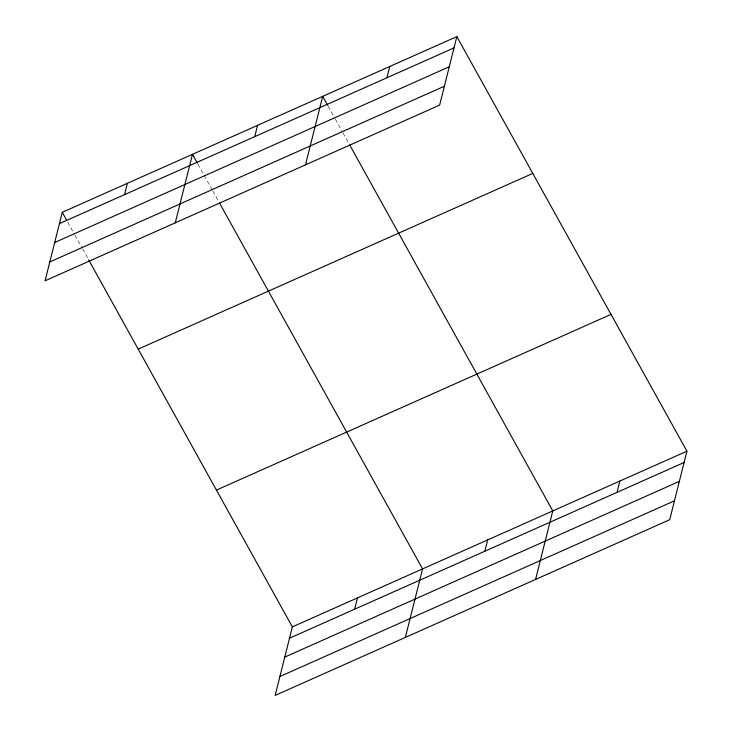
<?xml version="1.0" encoding="UTF-8"?>
<svg xmlns="http://www.w3.org/2000/svg" width="732" height="732" viewBox="0 0 732 732"><rect width="100%" height="100%" fill="white"/><g stroke="black" fill="none" stroke-linecap="round" stroke-linejoin="round"><path stroke-width="0.55" stroke-dasharray="3.66 2.75" d="M328.192 106.259L334.789 118.154M335.348 119.142L342.494 132.035M343.043 133.023L349.1 143.93M197.979 164.243L212.289 190.018M212.838 191.006L218.886 201.913M67.774 222.226L74.371 234.121M74.929 235.109L82.076 248.002M82.624 248.99L87.584 257.911"/><path stroke-width="1.1" d="M62.275 212.307L45.064 280.813L439.639 105.106L456.841 36.6L62.275 212.307L66.676 220.24M124.531 194.63L127.377 183.32M175.268 222.83L192.479 154.324L197.43 163.245M254.745 136.646L257.582 125.337M305.482 164.846L322.693 96.34L327.643 105.262M386.926 77.775L389.763 66.475M88.682 259.897L292.361 626.894L275.159 695.4L669.725 519.693L686.936 451.187L456.841 36.6M354.627 609.216L357.472 597.907M405.363 637.416L422.574 568.91L219.444 202.901M484.84 551.233L487.677 539.923M535.577 579.433L552.779 510.927L349.649 144.918M617.021 492.362L619.858 481.061M59.429 223.617L454.005 47.909M54.69 242.493L449.265 66.786M49.803 261.937L444.379 86.23M138.202 349.118L532.777 173.411M216.434 490.083L611.01 314.376M292.361 626.894L686.936 451.187M289.524 638.203L684.1 462.496M284.785 657.08L679.351 481.372M279.899 676.524L674.474 500.816"/></g></svg>
